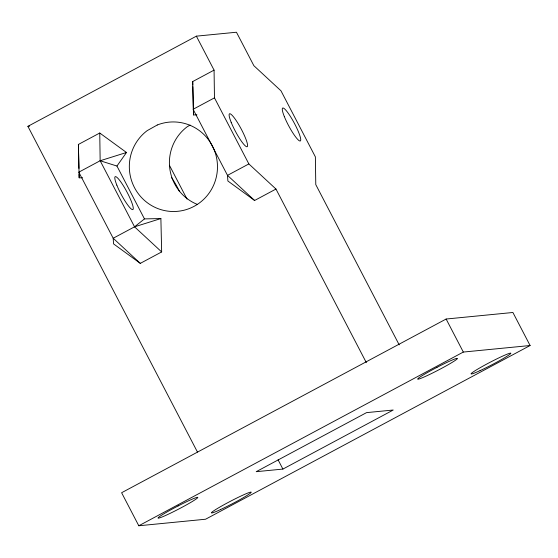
<?xml version="1.0" encoding="UTF-8"?>
<svg xmlns="http://www.w3.org/2000/svg" width="558" height="558" viewBox="0 0 558 558"><rect width="100%" height="100%" fill="white"/><g stroke="black" fill="none" stroke-linecap="round" stroke-linejoin="round"><path stroke-width="0.84" d="M126.492 152.494L100.154 160.746L78.797 172.178L113.19 238.252L113.56 243.888L140.302 263.369L161.66 251.937L160.885 218.562L144.466 218.903L116.95 166.047L126.492 152.494L99.749 133.013L78.392 144.445L79.173 177.821L82.626 177.751M140.302 263.369L113.19 238.252L134.548 226.82L144.466 218.903M190.145 125.097L187.279 126.701A44.793 44.068 84.4 0 0 169.778 168.53A44.793 44.068 84.4 0 0 197.393 204.451M197.455 452.057L27.9 126.338L196.381 36.158L236.453 32.231L253.869 65.691L280.981 90.808L315.375 156.875L315.779 184.614L399.193 344.858M196.946 114.864L193.486 114.934L192.712 81.559L214.07 70.127L196.381 36.158M214.07 70.127L214.467 97.859L193.11 109.291L227.504 175.365L254.615 200.482L275.973 189.05L366.341 362.644M275.973 189.05L248.861 163.933L227.504 175.365L227.88 181.001L254.615 200.482M446.128 319.03L121.609 492.735L138.803 525.769L205.581 519.226L530.1 345.521L512.907 312.487L446.128 319.03L463.321 352.063L530.1 345.521M138.803 525.769L463.321 352.063M282.906 469.076L393.237 410.018L366.529 412.634L256.192 471.691L282.906 469.076L278.086 459.82M99.749 133.013L100.154 160.746L134.548 226.82L160.885 218.562M27.9 126.338L29.602 126.171M100.154 160.746L116.95 166.047M134.548 226.82L161.66 251.937M214.467 97.859L248.861 163.933M169.423 165.28L187.021 199.087M192.712 81.559L192.789 84.983M192.831 86.692L193.347 108.943M193.424 112.367L193.486 114.934M78.392 144.445L78.95 168.404M79.09 174.396L79.173 177.821M171.522 177.563A18.665 3.104 61.8 0 1 179.467 191.478M157.272 124.992L147.207 130.621A44.793 44.068 84.4 0 0 152.355 206.007A44.793 44.068 84.4 0 0 217.397 169.625A44.793 44.068 84.4 0 0 157.272 124.992M436.963 367.366L431.843 370.087A22.397 1.521 -27.5 0 0 418.082 379.203A22.397 1.521 -27.5 0 0 439.864 369.284A22.397 1.521 -27.5 0 0 457.42 358.445L456.59 358.431A22.397 1.521 -27.5 0 0 436.963 367.366M178.107 505.939L172.952 508.659A22.397 1.521 -27.5 0 0 162.594 516.771A22.397 1.521 -27.5 0 0 195.879 499.194A22.397 1.521 -27.5 0 0 178.107 505.939M220.424 509.607A22.397 1.521 -27.5 0 0 251.198 492.344A22.397 1.521 -27.5 0 0 222.447 505.59A22.397 1.521 -27.5 0 0 220.424 509.607M116.838 185.151A18.665 3.104 61.8 0 0 132.623 209.648A18.665 3.104 61.8 0 0 122.621 184.586A18.665 3.104 61.8 0 0 116.838 185.151M284.308 116.524A18.665 3.104 61.8 0 0 300.099 141.014A18.665 3.104 61.8 0 0 290.09 115.959A18.665 3.104 61.8 0 0 284.308 116.524M231.151 122.265A18.665 3.104 61.8 0 0 246.943 146.761A18.665 3.104 61.8 0 0 236.934 121.7A18.665 3.104 61.8 0 0 231.151 122.265M480.033 370.638A22.397 1.521 -27.5 0 0 510.814 353.374A22.397 1.521 -27.5 0 0 482.063 366.62A22.397 1.521 -27.5 0 0 480.033 370.638"/></g></svg>
